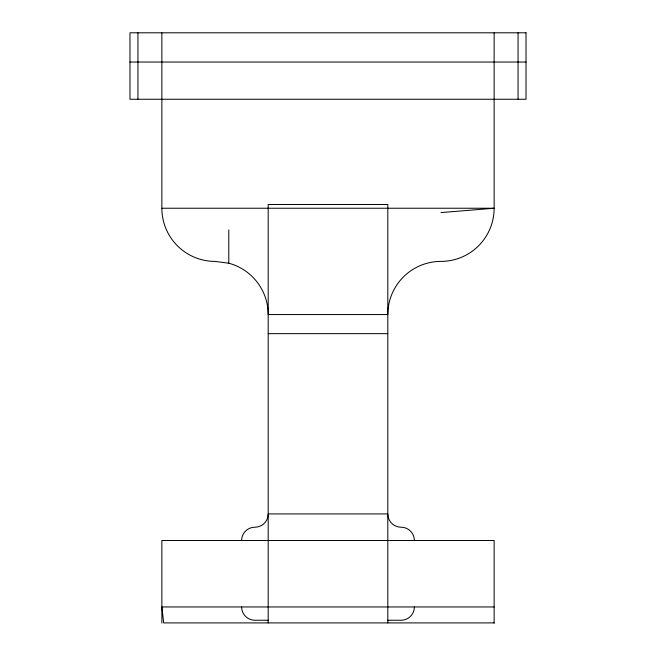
<?xml version="1.0" encoding="UTF-8"?>
<svg xmlns="http://www.w3.org/2000/svg" width="656" height="656" viewBox="0 0 656 656"><rect width="100%" height="100%" fill="white"/><g stroke="black" fill="none" stroke-linecap="round" stroke-linejoin="round"><path stroke-width="0.98" d="M440.971 212.585L494.132 208.239L494.132 32.8M129.97 62.041L526.03 62.041M161.868 32.8L161.868 208.239L494.132 208.239A53.161 53.161 0 0 1 440.971 261.4A53.161 53.161 0 0 0 387.811 314.56L268.189 314.56A53.161 53.161 0 0 0 228.788 263.212L228.788 229.928M268.189 333.65L387.811 333.65M494.132 606.956L161.868 606.956L163.68 622.905L494.132 622.905M268.189 620.248L254.905 620.248A13.292 13.292 0 0 1 241.613 606.956M387.811 620.248L401.095 620.248A13.292 13.292 0 0 0 414.387 606.956M228.788 263.212L215.029 261.4A53.161 53.161 0 0 1 161.868 208.239M518.06 32.8L518.06 99.253M494.132 623.2L494.132 540.503L161.868 540.503L161.868 623.085M387.811 622.905L387.811 204.508L268.189 204.508L268.189 622.905M137.94 32.8L137.94 99.253M414.387 540.503A13.292 13.292 0 0 0 401.095 527.211A13.292 13.292 0 0 1 387.811 513.919L268.189 513.919A13.292 13.292 0 0 1 254.905 527.211A13.292 13.292 0 0 0 241.613 540.503M526.03 32.8L129.97 32.8L129.97 99.253L526.03 99.253L526.03 32.8"/></g></svg>
